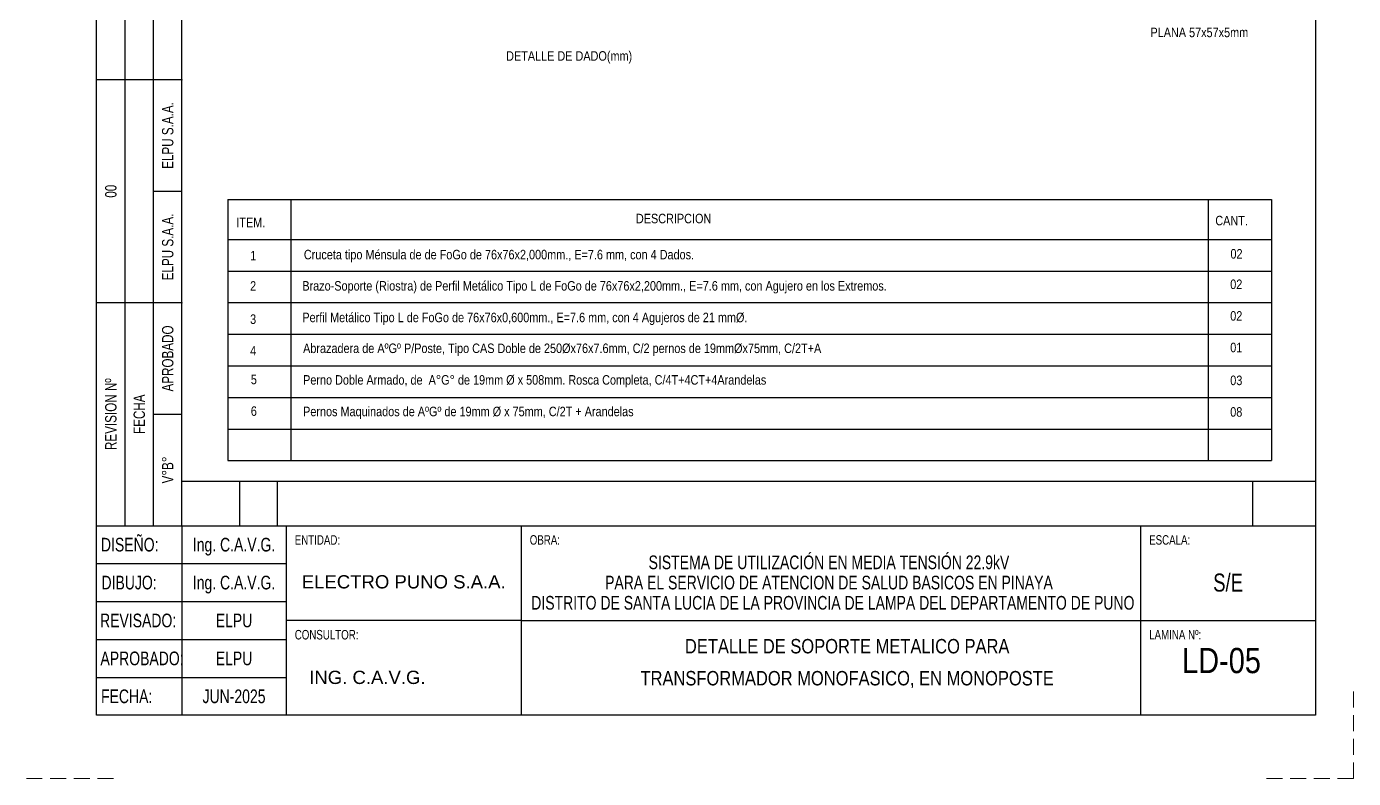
# Model space of a CAD drawing. Header units: millimetres. Extents: x 1804 to 3757, y 2643 to 7323.
# Drawn here: x 3274.2 to 3484.2, y 2939.5 to 3058.5 of the extents above; entities that cross this region are included whole.
import ezdxf
from ezdxf.enums import TextEntityAlignment as Align

# ---------------------------------------------------------------- set-up
doc = ezdxf.new("R2010")
doc.units = ezdxf.units.MM
doc.linetypes.add('DASHED', pattern=[0.75, 0.5, -0.25])
for name, color, linetype in [('_Cajetin Linea 1', 5, 'Continuous'), ('_Cajetin Linea 2', 2, 'Continuous'), ('_Texto 1', 7, 'Continuous'), ('_Texto 2', 7, 'Continuous'), ('_Texto 3', 4, 'Continuous'), ('_Texto 4', 7, 'Continuous'), ('_Texto 6', 7, 'Continuous')]:
    doc.layers.add(name, color=color, linetype=linetype)
for name, color, linetype, lineweight in [('_Cajetin Linea 3', 5, 'Continuous', 30), ('_Cajetin Linea 4', 3, 'DASHED', 0), ('POSTE', 7, 'Continuous', 13)]:
    doc.layers.add(name, color=color, linetype=linetype, lineweight=lineweight)
doc.styles.add('Disylays_86', font='swisscl.ttf', dxfattribs={"height": 2.2})
doc.styles.add('Swis721 Cn BT', font='swissc.ttf')
doc.styles.add('TEXTO1', font='arial.ttf')

# ---------------------------------------------------------------- blocks, each defined once
blk = doc.blocks.new('CAJETIN ARMADO')
at = {"layer": '_Cajetin Linea 1', "ltscale": 5}
for p, q in [((1569.36, 5536.82), (1389.95, 5536.82)), ((1399.05, 5536.82), (1399.05, 5529.78)), ((1405.05, 5536.82), (1405.05, 5529.78)), ((1559.36, 5536.82), (1559.36, 5529.78))]:
    blk.add_line(p, q, dxfattribs=at)
at = {"layer": '_Cajetin Linea 1'}
for p in [(1376.45, 5529.82), (1389.95, 5529.82)]:
    blk.add_line(p, (1569.36, 5529.82), dxfattribs=at)
at = {"layer": '_Cajetin Linea 1', "color": 5}
for p, q in [((1389.95, 5529.82), (1389.95, 5499.82)), ((1406.45, 5529.82), (1406.45, 5499.82)), ((1443.64, 5529.82), (1443.64, 5499.82)), ((1541.67, 5529.82), (1541.67, 5499.82)), ((1376.45, 5523.82), (1406.45, 5523.82)), ((1376.45, 5517.82), (1406.45, 5517.82)), ((1443.64, 5514.82), (1406.45, 5514.82)), ((1443.64, 5514.82), (1569.36, 5514.82)), ((1376.45, 5511.82), (1406.45, 5511.82)), ((1376.45, 5505.82), (1406.45, 5505.82))]:
    blk.add_line(p, q, dxfattribs=at)
at = {"layer": '_Cajetin Linea 2', "color": 3}
for points in [[(1380.95, 5529.82), (1380.95, 5776.82)], [(1385.45, 5529.82), (1385.45, 5776.82)], [(1389.95, 5529.82), (1389.95, 5776.82)], [(1389.95, 5600.39), (1376.45, 5600.39)], [(1385.45, 5582.75), (1389.95, 5582.75)], [(1389.95, 5565.11), (1376.45, 5565.11)], [(1385.45, 5547.46), (1389.95, 5547.46)]]:
    blk.add_lwpolyline(points, dxfattribs=at)
at = {"layer": '_Cajetin Linea 2', "color": 2}
blk.add_point((1389.95, 5600.39), dxfattribs=at)
at = {"layer": '_Cajetin Linea 2', "color": 3}
blk.add_point((1380.95, 5565.11), dxfattribs=at)
at = {"layer": '_Cajetin Linea 2'}
for p in [(1385.45, 5565.11), (1389.95, 5565.11)]:
    blk.add_point(p, dxfattribs=at)
at = {"layer": '_Cajetin Linea 3', "ltscale": 0.1}
blk.add_lwpolyline([(1569.36, 5499.82), (1376.45, 5499.82), (1376.45, 5776.82), (1569.36, 5776.82)], close=True, dxfattribs=at)
at = {"layer": '_Cajetin Linea 4', "ltscale": 5}
for p, q in [((1575.36, 5489.82), (1575.36, 5504.82)), ((1365.36, 5489.82), (1380.36, 5489.82)), ((1575.36, 5489.82), (1560.36, 5489.82))]:
    blk.add_line(p, q, dxfattribs=at)
at = {"layer": '_Texto 1', "style": 'Disylays_86'}
for s, p in [('ELPU S.A.A.', (1387.7, 5591.57)), ('00', (1378.7, 5582.75)), ('ELPU S.A.A.', (1387.7, 5573.93)), ('APROBADO', (1387.7, 5556.28)), ('REVISION Nº', (1378.7, 5547.46)), ('FECHA', (1383.2, 5547.46)), ('V%%DB%%D', (1387.7, 5538.64))]:
    blk.add_text(s, height=1.8, rotation=90, dxfattribs=at).set_placement(p, align=Align.MIDDLE_CENTER)
for s, p in [('DISEÑO:', (1381.69, 5526.82)), ('SISTEMA DE UTILIZACIÓN EN MEDIA TENSIÓN 22.9kV ', (1492.66, 5524.02)), ('DIBUJO:', (1381.59, 5520.82)), ('PARA EL SERVICIO DE ATENCION DE SALUD BASICOS EN PINAYA ', (1492.66, 5520.82)), (' DISTRITO DE SANTA LUCIA DE LA PROVINCIA DE LAMPA DEL DEPARTAMENTO DE PUNO', (1492.66, 5517.62)), ('REVISADO:  ', (1383.64, 5514.82)), ('APROBADO:', (1383.64, 5508.82)), ('FECHA:', (1381.21, 5502.82))]:
    blk.add_text(s, height=2.16, dxfattribs=at).set_placement(p, align=Align.MIDDLE_CENTER)
at = {"layer": '_Texto 2', "style": 'Disylays_86'}
for s, p in [('ENTIDAD:', (1407.81, 5526.82)), ('OBRA:', (1445, 5526.82)), ('ESCALA:', (1543.03, 5526.82)), ('CONSULTOR:', (1407.81, 5511.82)), ('LAMINA Nº:', (1543.03, 5511.82))]:
    blk.add_text(s, height=1.5, dxfattribs=at).set_placement(p)
at = {"layer": '_Texto 3', "style": 'Disylays_86'}
for s, p in [('Ing. C.A.V.G.', (1398.2, 5526.82)), ('Ing. C.A.V.G.', (1398.2, 5520.82)), ('ELPU', (1398.2, 5514.82)), ('ELPU', (1398.2, 5508.82)), ('JUN-2025', (1398.2, 5502.82))]:
    blk.add_text(s, height=2.16, dxfattribs=at).set_placement(p, align=Align.MIDDLE_CENTER)
at = {"layer": '_Texto 4', "ltscale": 2, "style": 'TEXTO1'}
for s, p in [('ELECTRO PUNO S.A.A.', (1408.92, 5519.89)), ('ING. C.A.V.G.', (1410.1, 5504.77))]:
    blk.add_text(s, height=2.1, dxfattribs=at).set_placement(p)
at = {"layer": '_Texto 6', "style": 'Disylays_86'}
blk.add_text('S/E', height=2.851, dxfattribs=at).set_placement((1555.52, 5520.82), align=Align.MIDDLE_CENTER)

msp = doc.modelspace()

# ---------------------------------------------------------------- linework, layer by layer
msp.add_line((3306.012, 3031.143), (3306.012, 2989.808))
at = {"color": 7}
for points in [[(3306.012, 3031.143), (3471.163, 3031.143)], [(3316.012, 3031.143), (3316.012, 2989.808)], [(3461.163, 3031.143), (3461.163, 2989.808)], [(3471.163, 3031.143), (3471.163, 2994.808)], [(3471.163, 3031.143), (3471.163, 2994.808)], [(3471.163, 3031.143), (3471.163, 2989.808)], [(3306.012, 3024.808), (3471.163, 3024.808)], [(3306.012, 3024.808), (3471.163, 3024.808)], [(3306.012, 3019.808), (3471.163, 3019.808)], [(3306.012, 3014.808), (3471.163, 3014.808)], [(3306.012, 3009.808), (3471.163, 3009.808)], [(3306.012, 2999.808), (3471.163, 2999.808)], [(3306.012, 2994.808), (3471.163, 2994.808)], [(3306.012, 2989.808), (3471.163, 2989.808)]]:
    msp.add_lwpolyline(points, dxfattribs=at)
msp.add_lwpolyline([(3306.012, 3004.808), (3471.163, 3004.808)])

# ---------------------------------------------------------------- block references
at = {"layer": 'POSTE', "lineweight": 25}
msp.add_blockref('CAJETIN ARMADO', (1908.798, -2550.311), dxfattribs=at)

# ---------------------------------------------------------------- texts
at = {"color": 7, "style": 'Swis721 Cn BT'}
for s, p in [('PLANA 57x57x5mm', (3452.032, 3056.818)), ('Brazo-Soporte (Riostra) de Perfil Metálico Tipo L de FoGo de 76x76x2,200mm., E=7.6 mm, con Agujero en los Extremos.', (3317.807, 3016.713)), ('Perfil Metálico Tipo L de FoGo de 76x76x0,600mm., E=7.6 mm, con 4 Agujeros de 21 mmØ.', (3317.807, 3011.713)), ('Abrazadera de AºGº P/Poste, Tipo CAS Doble de 250Øx76x7.6mm, C/2 pernos de 19mmØx75mm, C/2T+A  ', (3317.929, 3006.831)), ('Perno Doble Armado, de  A°G° de 19mm Ø x 508mm. Rosca Completa, C/4T+4CT+4Arandelas', (3317.929, 3001.831)), ('Pernos Maquinados de AºGº de 19mm Ø x 75mm, C/2T + Arandelas ', (3317.929, 2996.831))]:
    msp.add_text(s, height=1.5, dxfattribs=at).set_placement(p)
at = {"style": 'Swis721 Cn BT'}
for s, p in [('DETALLE DE DADO(mm)', (3350.059, 3053.094)), ('1', (3309.573, 3021.498)), ('Cruceta tipo Ménsula de de FoGo de 76x76x2,000mm., E=7.6 mm, con 4 Dados.', (3318.053, 3021.66)), ('02', (3464.694, 3021.782)), ('2', (3309.544, 3016.691)), ('02', (3464.659, 3016.959)), ('3', (3309.544, 3011.445)), ('02', (3464.659, 3011.959)), ('4', (3309.544, 3006.445)), ('01', (3464.659, 3006.959)), ('5', (3309.656, 3001.901)), ('03', (3464.659, 3001.759)), ('6', (3309.656, 2996.901)), ('08', (3464.659, 2996.759))]:
    msp.add_text(s, height=1.5, dxfattribs=at).set_placement(p)
at = {"lineweight": 25, "style": 'Swis721 Cn BT'}
for s, p in [('ITEM.  ', (3307.356, 3026.738)), ('  DESCRIPCION', (3369.642, 3027.366)), ('CANT.', (3462.295, 3027.043))]:
    msp.add_text(s, height=1.5, dxfattribs=at).set_placement(p)
at = {"style": 'Swis721 Cn BT'}
msp.add_text('LD-05', height=4, dxfattribs=at).set_placement((3463.276, 2958.172), align=Align.MIDDLE_CENTER)
at = {"color": 7, "insert": (3404.033, 2957.697), "char_height": 2.27937, "width": 113.49983, "attachment_point": 5, "line_spacing_factor": 1.333333, "style": 'Swis721 Cn BT'}
msp.add_mtext('DETALLE DE SOPORTE METALICO PARA\\PTRANSFORMADOR MONOFASICO, EN MONOPOSTE', dxfattribs=at)

doc.saveas('drawing.dxf')
